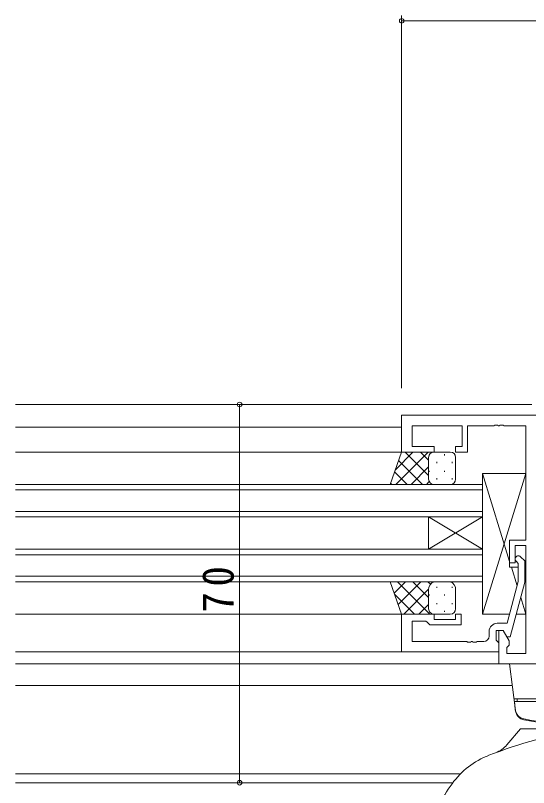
# Model space of a CAD drawing. Units: millimetres, scale not verified. Extents: x -594 to 199, y -420 to 144.
# Drawn here: x -103.8 to -8.8, y -288 to -145.1 of the extents above; entities that cross this region are included whole.
import ezdxf

# ---------------------------------------------------------------- set-up
doc = ezdxf.new("R2010")
doc.units = ezdxf.units.MM
doc.header["$LTSCALE"] = 2
for name, color, linetype, lineweight in [('0-3_YKK_11', 7, 'Continuous', 9), ('0-4_YKK_12', 2, 'Continuous', 9), ('0-5_YKK_13', 4, 'Continuous', 9), ('0-7_YKK_D', 6, 'Continuous', 9)]:
    doc.layers.add(name, color=color, linetype=linetype, lineweight=lineweight)
doc.styles.add('ＭＳ ゴシック', font='')
doc.styles.get('ＭＳ ゴシック').set_extended_font_data('MS Gothic')

msp = doc.modelspace()

# ---------------------------------------------------------------- linework, layer by layer
at = {"layer": '0-3_YKK_11'}
for p, q in [((-32.256, -219.071), (-32.256, -225.871)), ((37.744, -219.071), (-32.256, -219.071)), ((-30.326, -221.001), (-21.056, -221.001)), ((-30.326, -224.871), (-30.326, -221.001)), ((-21.056, -221.001), (-21.056, -224.871)), ((-20.056, -221.001), (-15.214, -221.001)), ((-20.056, -225.871), (-20.056, -221.001)), ((-15.214, -221.001), (-15.031, -220.881)), ((-15.031, -220.881), (-14.481, -220.881)), ((-14.481, -220.881), (-14.297, -221.001)), ((-14.297, -221.001), (-14.214, -221.001)), ((-14.214, -221.001), (-14.03, -220.881)), ((-14.03, -220.881), (-13.481, -220.881)), ((-13.481, -220.881), (-13.297, -221.001)), ((-13.297, -221.001), (-9.256, -221.001)), ((-9.256, -221.001), (-9.256, -242.171)), ((-26.256, -224.871), (-30.326, -224.871)), ((-26.256, -225.871), (-26.256, -224.871)), ((-22.256, -224.871), (-22.256, -225.871)), ((-21.056, -224.871), (-22.256, -224.871)), ((-32.256, -225.871), (-26.256, -225.871)), ((-22.256, -225.871), (-20.056, -225.871)), ((-12.256, -242.171), (-12.256, -246.371)), ((-9.256, -242.171), (-12.256, -242.171)), ((-11.256, -243.171), (-9.256, -243.171)), ((-11.256, -246.371), (-11.256, -243.171)), ((-9.256, -243.171), (-9.256, -263.141)), ((-10.231, -245.247), (-9.456, -246.023)), ((-12.256, -246.371), (-11.256, -246.371)), ((-10.656, -246.52), (-11.08, -246.096)), ((-10.656, -249.81), (-10.656, -246.52)), ((-9.456, -246.023), (-9.456, -249.968)), ((-12.735, -257.571), (-10.656, -249.81)), ((-9.456, -249.968), (-12.163, -260.071)), ((-32.256, -255.871), (-26.256, -255.871)), ((-32.256, -262.871), (-32.256, -255.871)), ((-30.326, -257.171), (-30.326, -260.941)), ((-27.756, -257.171), (-30.326, -257.171)), ((-27.556, -257.371), (-27.756, -257.171)), ((-26.256, -255.871), (-26.256, -256.871)), ((-26.256, -256.871), (-22.256, -256.871)), ((-22.256, -255.871), (-21.256, -255.871)), ((-22.256, -256.871), (-22.256, -255.871)), ((-21.256, -255.871), (-21.256, -257.871)), ((-27.056, -257.871), (-27.556, -257.371)), ((-21.256, -257.871), (-27.056, -257.871)), ((-14.556, -257.571), (-12.735, -257.571)), ((-16.056, -259.941), (-16.056, -259.071)), ((-14.756, -258.871), (-14.756, -260.671)), ((-13.456, -258.871), (-14.756, -258.871)), ((-14.256, -258.871), (-14.256, -265.071)), ((-13.456, -258.871), (-14.256, -258.871)), ((-12.763, -260.071), (-13.456, -258.871)), ((-12.326, -260.829), (-13.456, -258.871)), ((-12.163, -260.071), (-12.763, -260.071)), ((-30.326, -260.941), (-20.214, -260.941)), ((-20.214, -260.941), (-20.031, -261.061)), ((-20.031, -261.061), (-19.481, -261.061)), ((-19.481, -261.061), (-19.297, -260.941)), ((-19.297, -260.941), (-19.214, -260.941)), ((-19.214, -260.941), (-19.03, -261.061)), ((-19.03, -261.061), (-18.481, -261.061)), ((-18.481, -261.061), (-18.297, -260.941)), ((-18.297, -260.941), (-17.056, -260.941)), ((-14.756, -260.671), (-14.556, -260.871)), ((-14.556, -260.871), (-14.256, -261.171)), ((-14.256, -261.171), (-14.256, -262.871)), ((-12.326, -261.641), (-12.326, -260.829)), ((-14.256, -262.871), (-32.256, -262.871)), ((-12.756, -262.071), (-12.326, -261.641)), ((-12.756, -263.141), (-12.756, -262.071)), ((-9.256, -263.141), (-12.756, -263.141)), ((-14.256, -265.071), (28.244, -265.071))]:
    msp.add_line(p, q, dxfattribs=at)
for centre, radius, start, end in [((-10.656, -245.671), 0.6, 44.99998, 225), ((-14.556, -259.071), 1.5, 90, 179.99998), ((-17.056, -259.941), 1, 270, 359.99998)]:
    msp.add_arc(centre, radius, start, end, dxfattribs=at)
at = {"layer": '0-4_YKK_12'}
for p, q in [((-103.756, -217.071), (-8.133, -217.071)), ((-103.756, -221.271), (-32.256, -221.271)), ((-103.756, -225.872), (-31.876, -225.872)), ((-103.756, -231.871), (-17.256, -231.871)), ((-17.256, -232.871), (-103.756, -232.871)), ((-17.256, -231.871), (-17.256, -237.871)), ((-103.756, -236.871), (-17.256, -236.871)), ((-17.256, -237.871), (-103.756, -237.871)), ((-17.256, -243.871), (-27.256, -237.871)), ((-17.256, -237.871), (-27.256, -243.871)), ((-27.256, -237.871), (-27.256, -243.871)), ((-17.256, -237.871), (-17.256, -243.871)), ((-103.756, -243.871), (-17.256, -243.871)), ((-17.256, -243.871), (-17.256, -249.871)), ((-17.256, -244.871), (-103.756, -244.871)), ((-103.756, -248.871), (-17.256, -248.871)), ((-17.256, -249.871), (-103.756, -249.871)), ((-103.756, -255.871), (-32.256, -255.871)), ((-103.756, -262.871), (-14.256, -262.871)), ((-103.756, -265.071), (-13.956, -265.071)), ((-103.756, -269.071), (-11.766, -269.071)), ((-103.756, -285.441), (-21.526, -285.441)), ((-103.756, -287.071), (-22.775, -287.071))]:
    msp.add_line(p, q, dxfattribs=at)
at = {"layer": '0-5_YKK_13'}
for p, q in [((-34.398, -231.872), (-32.256, -225.871)), ((-33.421, -229.136), (-30.157, -225.871)), ((-33.329, -231.872), (-27.329, -225.871)), ((-32.256, -225.871), (-26.256, -225.871)), ((-27.256, -230.193), (-31.577, -225.871)), ((-27.256, -227.364), (-28.748, -225.871)), ((-27.256, -226.871), (-27.256, -230.871)), ((-27.256, -226.871), (-27.256, -230.471)), ((-23.256, -225.871), (-26.256, -225.871)), ((-24.336, -226.291), (-24.336, -226.491)), ((-22.256, -230.871), (-22.256, -226.871)), ((-28.405, -231.871), (-32.821, -227.455)), ((-30.5, -231.872), (-27.256, -228.627)), ((-25.751, -227.706), (-25.751, -227.906)), ((-22.921, -227.706), (-22.921, -227.906)), ((-31.234, -231.872), (-33.566, -229.54)), ((-27.166, -229.321), (-27.166, -229.521)), ((-24.336, -229.321), (-24.336, -229.521)), ((-17.256, -255.871), (-9.256, -229.871)), ((-17.256, -229.871), (-12.256, -246.121)), ((-17.256, -229.871), (-9.256, -229.871)), ((-17.256, -255.871), (-17.256, -229.871)), ((-17.256, -255.871), (-9.256, -229.871)), ((-17.256, -229.871), (-12.256, -246.121)), ((-17.256, -229.871), (-9.256, -229.871)), ((-17.256, -255.871), (-17.256, -229.871)), ((-9.256, -229.871), (-9.256, -242.171)), ((-9.256, -229.871), (-9.256, -242.171)), ((-27.672, -231.871), (-27.139, -231.339)), ((-25.751, -230.736), (-25.751, -230.936)), ((-22.921, -230.736), (-22.921, -230.936)), ((-17.256, -255.271), (-17.256, -231.272)), ((-17.256, -255.271), (-17.256, -231.272)), ((-26.256, -231.871), (-34.398, -231.872)), ((-34.062, -231.872), (-34.31, -231.624)), ((-26.256, -231.871), (-23.256, -231.871)), ((-12.256, -242.171), (-12.256, -247.171)), ((-9.256, -242.171), (-12.256, -242.171)), ((-12.256, -242.171), (-12.256, -247.171)), ((-9.256, -242.171), (-12.256, -242.171)), ((-12.256, -247.171), (-10.656, -247.171)), ((-12.256, -247.171), (-10.656, -247.171)), ((-11.933, -247.171), (-10.872, -250.618)), ((-11.933, -247.171), (-10.872, -250.618)), ((-9.456, -247.171), (-9.256, -247.171)), ((-9.456, -247.171), (-9.256, -247.171)), ((-9.456, -247.171), (-9.256, -247.171)), ((-9.456, -247.171), (-9.256, -247.171)), ((-9.256, -247.171), (-9.256, -255.871)), ((-9.256, -247.171), (-9.256, -255.871)), ((-34.398, -249.871), (-32.256, -255.871)), ((-26.256, -249.871), (-34.398, -249.871)), ((-34.388, -249.901), (-34.358, -249.871)), ((-33.643, -251.985), (-31.53, -249.871)), ((-27.033, -255.871), (-33.033, -249.871)), ((-32.899, -254.069), (-28.701, -249.871)), ((-27.256, -252.82), (-30.204, -249.871)), ((-26.909, -250.338), (-27.376, -249.871)), ((-26.256, -249.871), (-23.256, -249.871)), ((-31.873, -255.871), (-27.256, -251.255)), ((-27.256, -254.871), (-27.256, -251.372)), ((-25.751, -251.006), (-25.751, -250.806)), ((-22.921, -251.006), (-22.921, -250.806)), ((-22.256, -251.371), (-22.256, -254.872)), ((-29.861, -255.871), (-33.586, -252.147)), ((-27.166, -252.421), (-27.166, -252.221)), ((-24.336, -252.421), (-24.336, -252.221)), ((-10.208, -252.776), (-9.256, -255.871)), ((-10.208, -252.776), (-9.256, -255.871)), ((-29.044, -255.871), (-27.256, -254.083)), ((-25.751, -254.037), (-25.751, -253.836)), ((-22.921, -254.037), (-22.921, -253.836)), ((-27.166, -255.286), (-27.166, -255.251)), ((-24.336, -255.451), (-24.336, -255.251)), ((-32.256, -255.871), (-26.256, -255.871)), ((-23.256, -255.872), (-26.256, -255.871)), ((-12.28, -255.871), (-17.256, -255.871)), ((-12.28, -255.871), (-17.256, -255.871)), ((-9.256, -255.871), (-11.037, -255.871)), ((-9.256, -255.871), (-11.037, -255.871)), ((-11.46, -271.571), (14.944, -271.571)), ((-11.358, -272.071), (-11.234, -273.488)), ((-11.358, -272.071), (-2.258, -272.071)), ((-10.858, -271.571), (-10.858, -272.071)), ((-10.858, -271.571), (-2.258, -271.571)), ((-12.757, -280.05), (-10.258, -277.071)), ((-10.258, -277.071), (13.742, -277.071))]:
    msp.add_line(p, q, dxfattribs=at)
msp.add_lwpolyline([(-11.194, -273.73), (-12.258, -265.071), (15.742, -265.071)], dxfattribs=at)
for centre, radius, start, end in [((-26.256, -226.871), 1, 90.00009, 180.00009), ((-23.256, -226.871), 1, 0.00009, 90.00009), ((-26.256, -230.871), 1, 180.00009, 270.00009), ((-23.256, -230.871), 1, 270.00009, 0.00009), ((-25.723, -251.31), 1.534, 110.30862, 182.31157), ((-23.788, -251.31), 1.534, 357.68829, 69.69118), ((-26.256, -254.871), 1, 179.99989, 269.99989), ((-23.256, -254.872), 1, 269.99989, 359.99989), ((-9.241, -273.314), 2, 185, 258.64775), ((-9.231, -273.308), 2, 187, 258.65825), ((-9.209, -273.486), 2, 187, 258.68115), ((1.742, -218.605), 57.8, 258.64775, 281.35223), ((1.742, -218.598), 57.8, 258.65825, 281.34116), ((1.742, -218.771), 57.8, 258.68115, 281.31883), ((18.442, -371.571), 96.004, 100.15585, 111.10054), ((-16.587, -276.836), 5, 290.2925, 320), ((-10.72, -295.999), 15, 111.10054, 144.3228), ((9.588, -310.579), 40, 144.3228, 158.51498)]:
    msp.add_arc(centre, radius, start, end, dxfattribs=at)
at = {"layer": '0-7_YKK_D'}
for p, q in [((-32.256, -214.071), (-32.256, -145.071)), ((-32.256, -146.072), (37.744, -146.072)), ((-49.09, -217.071), (-63.256, -217.071)), ((-62.256, -217.071), (-62.256, -287.071)), ((-49.09, -287.071), (-63.256, -287.071))]:
    msp.add_line(p, q, dxfattribs=at)
for centre in [(-32.256, -146.072), (-62.256, -217.071), (-62.256, -287.071)]:
    msp.add_circle(centre, 0.425, dxfattribs=at)

# ---------------------------------------------------------------- texts
at = {"layer": '0-7_YKK_D', "color": 7, "insert": (-63.256, -255.591), "char_height": 5.865, "attachment_point": 7, "rotation": 90, "style": 'ＭＳ ゴシック'}
msp.add_mtext('\\T1.27;\\W0.95;70', dxfattribs=at)

doc.saveas('drawing.dxf')
